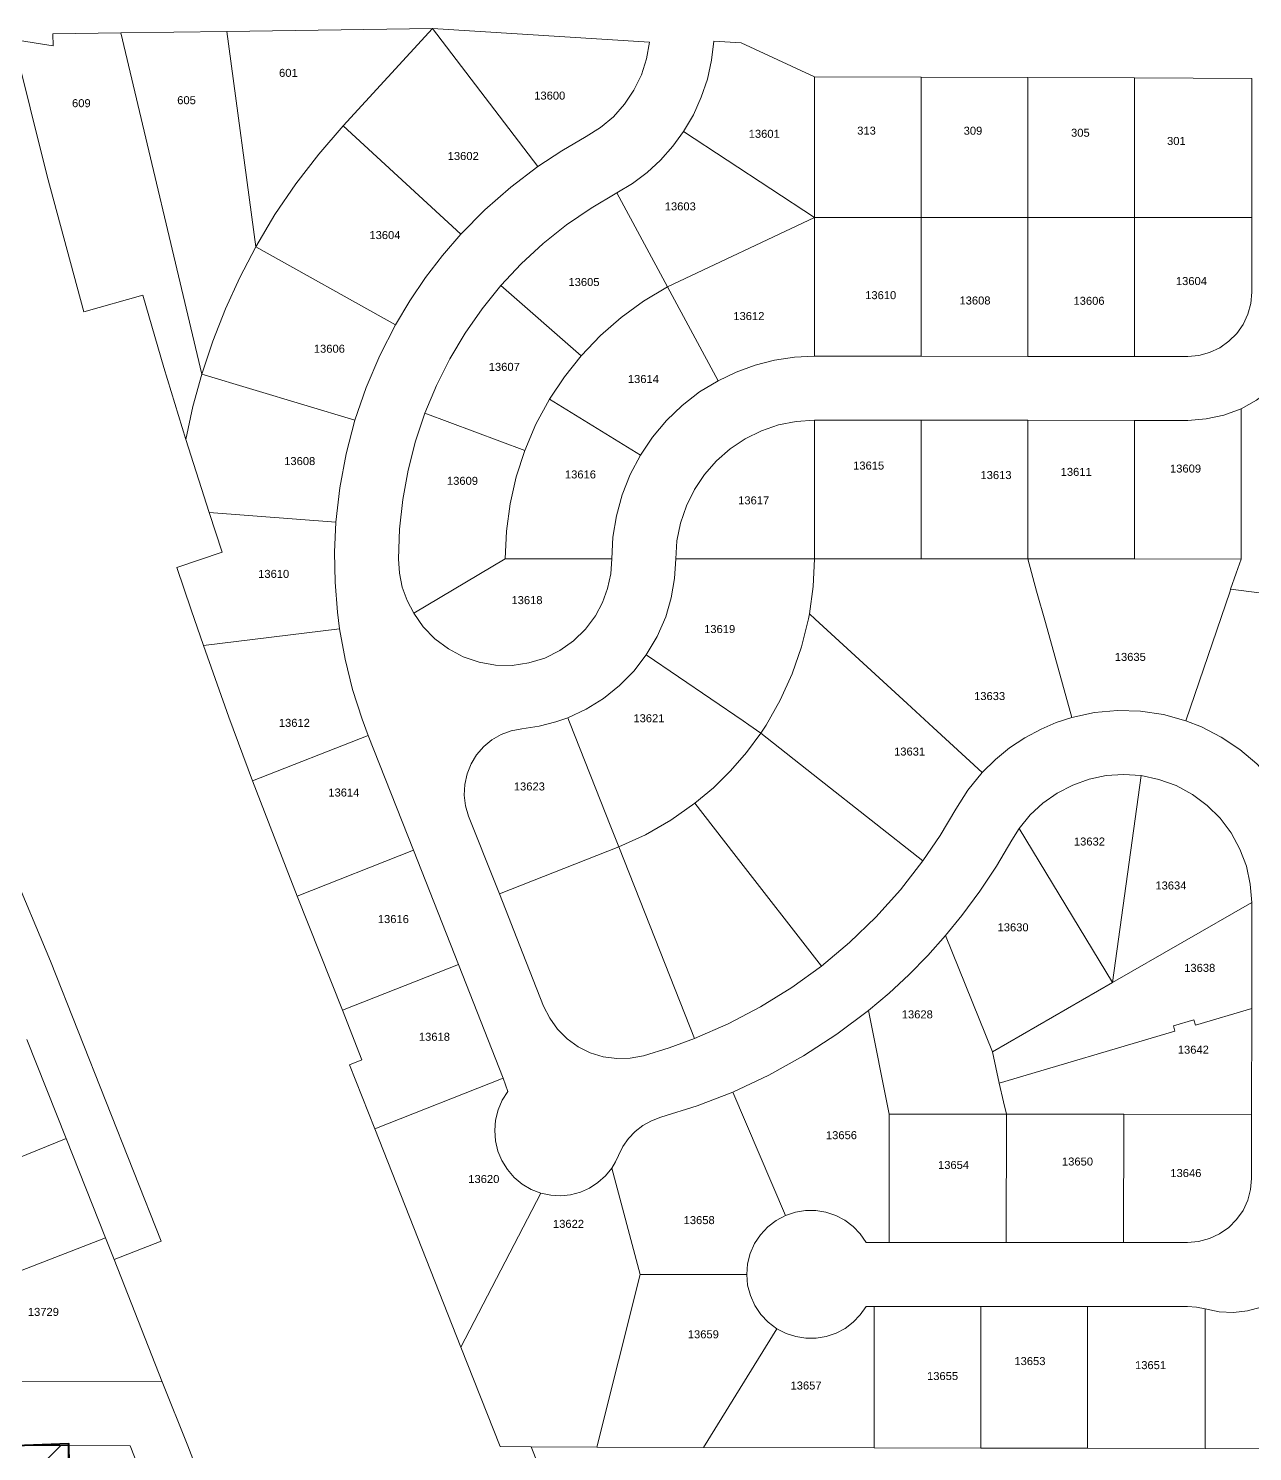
# Model space of a CAD drawing. Header units: feet. Extents: x 865220 to 5618803, y -2240498 to 1935234.
# Drawn here: x 2809603 to 2810751, y 968175 to 969509 of the extents above; entities that cross this region are included whole.
import ezdxf
from ezdxf.enums import TextEntityAlignment as Align

# ---------------------------------------------------------------- set-up
doc = ezdxf.new("R2010")
doc.units = ezdxf.units.FT
doc.header["$LTSCALE"] = 0.015
doc.header["$MEASUREMENT"] = 0
doc.layers.add('Dakota County Addresses', color=7, linetype='Continuous')
doc.layers.add('Dakota County Parcels', color=7, linetype='Continuous')
doc.layers.add('WORK BOUNDARY', color=110, linetype='Continuous', lineweight=40)
doc.styles.add('Dimensions 100', font='arial.ttf')

# ---------------------------------------------------------------- blocks, each defined once
blk = doc.blocks.new('ACMAP_ANN_TEMPLATE_Dakota County Addresses')
at = {"layer": 'Dakota County Addresses', "style": 'Dimensions 100'}
blk.add_attdef('DakotaCountyAddress', text='', height=50, dxfattribs=at).set_placement((0, 0), align=Align.CENTER)

msp = doc.modelspace()

# ---------------------------------------------------------------- linework, layer by layer
at = {"layer": 'Dakota County Parcels', "lineweight": 5}
for p, q in [((2809626.5, 969504), (2809690.1, 969504.9)), ((2809626.5, 969504), (2809626.6, 969492.8)), ((2809690.1, 969504.9), (2809789.6, 969506.3)), ((2809690.1, 969504.9), (2809766, 969185.2)), ((2809789.6, 969506.3), (2809982.3, 969509.1)), ((2809789.6, 969506.3), (2809816.6, 969304.5)), ((2809898.5, 969417.8), (2809982.3, 969509.1)), ((2809982.3, 969509.1), (2810081.2, 969379.7)), ((2809982.3, 969509.1), (2810185.8, 969496.2)), ((2809589.1, 969498.6), (2809626.6, 969492.8)), ((2810246.1, 969497.3), (2810271.6, 969495.7)), ((2810271.6, 969495.7), (2810340.4, 969463.6)), ((2810340.4, 969331.9), (2810340.4, 969463.6)), ((2810340.4, 969463.6), (2810440.4, 969463.3)), ((2810440.4, 969331.9), (2810440.4, 969463.3)), ((2810440.4, 969463.3), (2810540.4, 969463)), ((2810540.4, 969463), (2810640.4, 969462.7)), ((2810540.4, 969331.8), (2810540.4, 969463)), ((2810640.4, 969462.7), (2810750.4, 969462.3)), ((2810640.4, 969331.8), (2810640.4, 969462.7)), ((2810750.4, 969331.8), (2810750.4, 969462.3)), ((2809898.5, 969417.8), (2810009, 969316.3)), ((2810217.7, 969412.5), (2810340.4, 969331.9)), ((2810155, 969355), (2810202.5, 969267)), ((2810202.5, 969267), (2810340.4, 969331.9)), ((2810340.4, 969201.9), (2810340.4, 969331.9)), ((2810340.4, 969331.9), (2810440.4, 969331.9)), ((2810440.4, 969201.9), (2810440.4, 969331.9)), ((2810440.4, 969331.9), (2810540.4, 969331.8)), ((2810540.4, 969331.8), (2810640.4, 969331.8)), ((2810540.4, 969201.8), (2810540.4, 969331.8)), ((2810640.4, 969201.8), (2810640.4, 969331.8)), ((2810640.4, 969331.8), (2810750.4, 969331.8)), ((2810750.4, 969261.8), (2810750.4, 969331.8)), ((2809816.6, 969304.5), (2809947.6, 969231.4)), ((2809655.3, 969243.5), (2809710.6, 969259.2)), ((2810046.4, 969268.1), (2810121.8, 969202.4)), ((2810202.5, 969267), (2810250, 969179)), ((2810340.4, 969201.9), (2810440.4, 969201.9)), ((2810440.4, 969201.9), (2810540.4, 969201.8)), ((2810540.4, 969201.8), (2810640.4, 969201.8)), ((2810640.4, 969201.8), (2810690.4, 969201.8)), ((2809766, 969185.2), (2809909.6, 969141.9)), ((2810177.2, 969109.2), (2810092, 969161.6)), ((2809975.2, 969148.7), (2810068.8, 969113.7)), ((2810340.4, 969141.9), (2810440.4, 969141.9)), ((2810440.4, 969141.9), (2810540.4, 969141.9)), ((2810540.4, 969141.9), (2810640.4, 969141.8)), ((2810640.4, 969141.8), (2810690.4, 969141.8)), ((2809751, 969123.9), (2809772.9, 969055.5)), ((2809772.9, 969055.5), (2809891.7, 969046.3)), ((2809772.9, 969055.5), (2809785.1, 969018.3)), ((2809742.5, 969004), (2809785.1, 969018.3)), ((2809964.7, 968961.1), (2810050.4, 969011.9)), ((2810050.4, 969011.9), (2810150.4, 969011.9)), ((2810340.4, 969011.9), (2810440.4, 969011.9)), ((2810440.4, 969011.9), (2810540.4, 969011.9)), ((2810540.4, 969011.9), (2810640.3, 969011.9)), ((2810640.3, 969011.9), (2810740.3, 969011.8)), ((2809767.5, 968930.7), (2809895.2, 968946.6)), ((2809813.6, 968803.9), (2809921.9, 968846.6)), ((2809921.9, 968846.6), (2809964.4, 968738.9)), ((2810619.8, 968614.9), (2810646.6, 968808.9)), ((2809813.6, 968803.9), (2809845, 968722.6)), ((2810264.9, 968735.9), (2810228.3, 968783)), ((2810532.3, 968759.3), (2810525.4, 968748.3)), ((2810532.3, 968759.3), (2810619.8, 968614.9)), ((2809855.5, 968695.9), (2809964.4, 968738.9)), ((2809964.4, 968738.9), (2810006.6, 968632)), ((2810045, 968698.1), (2810156.9, 968742.2)), ((2810156.9, 968742.2), (2810186.3, 968667.8)), ((2810264.9, 968735.9), (2810346.9, 968630.3)), ((2809845, 968722.6), (2809855.5, 968695.9)), ((2809855.5, 968695.9), (2809897.8, 968589)), ((2810619.8, 968614.9), (2810750.3, 968690)), ((2810750.3, 968590.7), (2810750.3, 968690)), ((2810463.4, 968659.1), (2810478.7, 968677.8)), ((2810186.3, 968667.8), (2810227.9, 968562.5)), ((2810507.2, 968550), (2810463.4, 968659.1)), ((2809624.3, 968635), (2809727.9, 968372.7)), ((2809897.8, 968589), (2810006.6, 968632)), ((2810006.6, 968632), (2810048.7, 968525.4)), ((2810507.2, 968550), (2810619.8, 968614.9)), ((2810391.2, 968588.9), (2810410.3, 968605)), ((2809897.8, 968589), (2809916.1, 968542.5)), ((2810391.2, 968588.9), (2810410.3, 968491.5)), ((2810677, 968574.3), (2810696.2, 968579.9)), ((2810696.2, 968579.9), (2810697.6, 968575.1)), ((2810697.6, 968575.1), (2810750.3, 968590.7)), ((2810750.2, 968491.4), (2810750.3, 968590.7)), ((2810513.7, 968520.7), (2810678.4, 968569.5)), ((2810678.4, 968569.5), (2810677, 968574.3)), ((2809602.1, 968561.7), (2809638.9, 968468.7)), ((2809904.5, 968537.9), (2809916.1, 968542.5)), ((2810507.2, 968550), (2810513.7, 968520.7)), ((2809904.5, 968537.9), (2809928.2, 968477.8)), ((2809928.2, 968477.8), (2810048.7, 968525.4)), ((2810048.7, 968525.4), (2810053, 968512.8)), ((2810263.9, 968512.4), (2810313.3, 968396.7)), ((2810513.7, 968520.7), (2810517.6, 968503.2)), ((2810520.3, 968491.5), (2810517.6, 968503.2)), ((2810410.3, 968491.5), (2810520.3, 968491.5)), ((2810410.3, 968371.5), (2810410.3, 968491.5)), ((2810520.2, 968371.5), (2810520.3, 968491.5)), ((2810520.3, 968491.5), (2810630.3, 968491.5)), ((2810630.2, 968371.5), (2810630.3, 968491.5)), ((2810630.3, 968491.5), (2810750.2, 968491.4)), ((2810750.2, 968431.4), (2810750.2, 968491.4)), ((2809928.2, 968477.8), (2810009, 968273.2)), ((2809508.1, 968416.1), (2809638.9, 968468.7)), ((2809638.9, 968468.7), (2809675.7, 968375.7)), ((2810150.3, 968441.1), (2810176.9, 968341.5)), ((2810009, 968273.2), (2810083.9, 968417.5)), ((2809526.5, 968317.8), (2809675.7, 968375.7)), ((2809675.7, 968375.7), (2809683.7, 968355.3)), ((2809683.7, 968355.3), (2809727.9, 968372.7)), ((2810388.8, 968371.5), (2810410.3, 968371.5)), ((2810410.3, 968371.5), (2810520.2, 968371.5)), ((2810520.2, 968371.5), (2810630.2, 968371.5)), ((2810630.2, 968371.5), (2810690.2, 968371.5)), ((2809683.7, 968355.3), (2809729, 968240.8)), ((2810136.3, 968179.7), (2810176.9, 968341.5)), ((2810176.9, 968341.5), (2810276.9, 968341.5)), ((2810388.8, 968311.5), (2810396.3, 968311.5)), ((2810396.3, 968311.5), (2810496.3, 968311.5)), ((2810396.3, 968179), (2810396.3, 968311.5)), ((2810496.3, 968311.5), (2810596.3, 968311.5)), ((2810496.3, 968178.7), (2810496.3, 968311.5)), ((2810596.3, 968178.5), (2810596.3, 968311.5)), ((2810596.3, 968311.5), (2810690.2, 968311.5)), ((2810706.7, 968178.2), (2810706.8, 968309.1)), ((2810236.3, 968179.4), (2810305.2, 968290.6)), ((2810009, 968273.2), (2810045.8, 968180.2)), ((2809597.4, 968241.1), (2809729, 968240.8)), ((2809729, 968240.8), (2809752.8, 968180.7)), ((2809491.1, 968181.4), (2809633.7, 968181)), ((2809529.9, 968078.3), (2809633.7, 968181)), ((2809633.7, 968181), (2809640.8, 968181)), ((2809640.8, 968181), (2809698.9, 968180.8)), ((2809642, 968037.1), (2809640.8, 968181)), ((2809698.9, 968180.8), (2809757.6, 968032.5)), ((2809752.8, 968180.7), (2809930.6, 967730.8)), ((2810045.8, 968180.2), (2810074.9, 968179.8)), ((2810074.9, 968179.8), (2810136.3, 968179.7)), ((2810074.9, 968179.8), (2810106.5, 968099.9)), ((2810136.3, 968179.7), (2810236.3, 968179.4)), ((2810236.3, 968179.4), (2810396.3, 968179)), ((2810396.3, 968179), (2810496.3, 968178.7)), ((2810496.3, 968178.7), (2810596.3, 968178.5)), ((2810596.3, 968178.5), (2810706.7, 968178.2)), ((2810706.7, 968178.2), (2810956.3, 968177.8))]:
    msp.add_line(p, q, dxfattribs=at)
for points in [[(2809589.1, 969498.6), (2809621.1, 969370.7), (2809655.3, 969243.5)], [(2810126.4, 969407.7), (2810139.8, 969416.2), (2810151.9, 969426.4), (2810162.4, 969438.2), (2810171.2, 969451.4), (2810178.1, 969465.6), (2810183, 969480.6), (2810185.8, 969496.2)], [(2810217.7, 969412.5), (2810226.9, 969428.1), (2810234.3, 969444.6), (2810240.1, 969461.7), (2810244, 969479.4), (2810246.1, 969497.3)], [(2809898.5, 969417.8), (2809875.6, 969391.3), (2809854.3, 969363.5), (2809834.6, 969334.6), (2809816.6, 969304.5)], [(2810126.4, 969407.7), (2810103.4, 969394.4), (2810081.2, 969379.7)], [(2810155, 969355), (2810169.7, 969363.9), (2810183.4, 969374.2), (2810196.1, 969385.8), (2810207.6, 969398.7), (2810217.7, 969412.5)], [(2810081.2, 969379.7), (2810055.6, 969360.3), (2810031.5, 969339.1), (2810009, 969316.3)], [(2810155, 969355), (2810130.9, 969340.8), (2810107.9, 969324.9), (2810086, 969307.5), (2810065.5, 969288.5), (2810046.4, 969268.1)], [(2810009, 969316.3), (2809991.8, 969296.4), (2809975.8, 969275.6), (2809961, 969253.9), (2809947.6, 969231.4)], [(2809816.6, 969304.5), (2809801.6, 969275.8), (2809788.1, 969246.2), (2809776.2, 969216), (2809766, 969185.2)], [(2809710.6, 969259.2), (2809730.4, 969191.4), (2809751, 969123.9)], [(2810046.4, 969268.1), (2810028.8, 969246.4), (2810012.8, 969223.5), (2809998.5, 969199.5), (2809986, 969174.5), (2809975.2, 969148.7)], [(2810202.5, 969267), (2810180.2, 969253.6), (2810159.2, 969238.3), (2810139.7, 969221.2), (2810121.8, 969202.4)], [(2810690.4, 969201.8), (2810700.8, 969202.7), (2810710.9, 969205.4), (2810720.4, 969209.9), (2810728.9, 969215.9), (2810736.3, 969223.3), (2810742.3, 969231.8), (2810746.7, 969241.3), (2810749.4, 969251.4), (2810750.4, 969261.8)], [(2809947.6, 969231.4), (2809932.8, 969202.5), (2809920.1, 969172.6), (2809909.6, 969141.9)], [(2810121.8, 969202.4), (2810106, 969182.7), (2810092, 969161.6)], [(2810340.4, 969201.9), (2810321.6, 969200.9), (2810303, 969198.2), (2810284.7, 969193.5), (2810267, 969187.1), (2810250, 969179)], [(2810740.4, 969152.7), (2810754.8, 969160.6), (2810768, 969170.3), (2810779.7, 969181.8), (2810789.8, 969194.7)], [(2809766, 969185.2), (2809757.7, 969154.8), (2809751, 969123.9)], [(2810250, 969179), (2810232.6, 969168.4), (2810216.5, 969155.9), (2810201.7, 969141.8), (2810188.6, 969126.2), (2810177.2, 969109.2)], [(2810092, 969161.6), (2810079.3, 969138.1), (2810068.8, 969113.7)], [(2810690.4, 969141.8), (2810707.5, 969143.1), (2810724.3, 969146.7), (2810740.4, 969152.7)], [(2810740.3, 969011.8), (2810740.3, 969031.8), (2810740.4, 969152.7)], [(2809909.6, 969141.9), (2809901.4, 969110.5), (2809895.4, 969078.6), (2809891.7, 969046.3)], [(2809975.2, 969148.7), (2809966.4, 969122.2), (2809959.4, 969095.2), (2809954.4, 969067.7), (2809951.4, 969039.9), (2809950.4, 969012)], [(2810340.4, 969141.9), (2810323.4, 969140.8), (2810306.7, 969137.5), (2810290.6, 969132), (2810275.4, 969124.5), (2810261.3, 969115), (2810248.5, 969103.8), (2810237.3, 969091), (2810227.8, 969076.9), (2810220.3, 969061.7), (2810214.8, 969045.6), (2810211.5, 969028.9), (2810210.4, 969011.9)], [(2810340.4, 969011.9), (2810340.4, 969031.9), (2810340.4, 969141.9)], [(2810440.4, 969011.9), (2810440.4, 969031.9), (2810440.4, 969141.9)], [(2810540.4, 969011.9), (2810540.4, 969031.9), (2810540.4, 969141.9)], [(2810640.3, 969011.9), (2810640.3, 969031.9), (2810640.4, 969141.8)], [(2810068.8, 969113.7), (2810060.8, 969088.9), (2810055.1, 969063.6), (2810051.6, 969037.9), (2810050.4, 969011.9)], [(2810177.2, 969109.2), (2810167.7, 969091.1), (2810160.2, 969072.1), (2810154.8, 969052.5), (2810151.5, 969032.3), (2810150.4, 969011.9)], [(2809891.7, 969046.3), (2809890.5, 969018.3), (2809891, 968990.2), (2809893.2, 968962.2), (2809895.2, 968946.6)], [(2809950.4, 969012), (2809951.3, 968998.6), (2809954, 968985.5), (2809958.5, 968972.9), (2809964.7, 968961.1)], [(2809964.7, 968961.1), (2809973.7, 968948.3), (2809984.6, 968937), (2809997.2, 968927.6), (2810011.1, 968920.2), (2810025.9, 968915.1), (2810041.4, 968912.5), (2810057.1, 968912.2), (2810072.6, 968914.5), (2810087.6, 968919.1), (2810101.6, 968926), (2810114.5, 968935.1), (2810125.7, 968946.1), (2810135.1, 968958.6), (2810141.7, 968971), (2810146.5, 968984.2), (2810149.4, 968997.9), (2810150.4, 969011.9)], [(2810182.7, 968922), (2810192.9, 968939.2), (2810200.9, 968957.7), (2810206.1, 968975.4), (2810209.3, 968993.5), (2810210.4, 969011.9)], [(2810210.4, 969011.9), (2810323.8, 969011.9), (2810340.4, 969011.9)], [(2810335.8, 968960.5), (2810339.2, 968986.1), (2810340.4, 969011.9)], [(2810540.4, 969011.9), (2810548.7, 968981.9), (2810556.9, 968952.5), (2810581.8, 968863.4)], [(2810730.6, 968983.5), (2810735.8, 968998.5), (2810740.3, 969011.8)], [(2809742.5, 969004), (2809756, 968964.2), (2809767.5, 968930.7)], [(2810688.5, 968860.3), (2810730.1, 968981.8), (2810730.6, 968983.5)], [(2810730.6, 968983.5), (2810784.9, 968976.6), (2810865.3, 968966.5), (2810884.2, 968964.1), (2810951.5, 968955.6)], [(2810290.1, 968848.8), (2810295.1, 968856.3), (2810308.4, 968879.7), (2810319.6, 968904.2), (2810328.4, 968929.6), (2810334.9, 968955.7), (2810335.8, 968960.5)], [(2810335.8, 968960.5), (2810341, 968955.6), (2810427.2, 968876.5), (2810451.7, 968854), (2810497.7, 968811.8)], [(2809895.2, 968946.6), (2809900.4, 968917.9), (2809907.4, 968889.6), (2809916.2, 968861.8), (2809921.9, 968846.6)], [(2809767.5, 968930.7), (2809791.5, 968863.7), (2809813.6, 968803.9)], [(2810109.2, 968863.1), (2810126.5, 968871.2), (2810142.7, 968881.3), (2810157.6, 968893.2), (2810171, 968906.8), (2810182.7, 968922)], [(2810182.7, 968922), (2810273.6, 968860.1), (2810278.8, 968856.5), (2810290.1, 968848.8)], [(2810066.1, 968852.7), (2810082.2, 968855.2), (2810097.9, 968859.2), (2810109.2, 968863.1)], [(2810109.2, 968863.1), (2810110.8, 968859), (2810149.6, 968760.8), (2810156.9, 968742.2)], [(2810581.8, 968863.4), (2810567.1, 968858.6), (2810552.9, 968852.5), (2810537.7, 968844.4), (2810523.3, 968834.8), (2810510, 968823.9), (2810497.7, 968811.8)], [(2810688.5, 968860.3), (2810667.7, 968866.1), (2810646.2, 968869.3), (2810624.6, 968869.9), (2810603, 968867.9), (2810581.8, 968863.4)], [(2810769.2, 968804.5), (2810755, 968819.8), (2810739.1, 968833.4), (2810721.8, 968845), (2810703.3, 968854.6), (2810688.5, 968860.3)], [(2810066.1, 968852.7), (2810056.2, 968850.9), (2810046.8, 968847.4), (2810038, 968842.5), (2810030.3, 968836.1), (2810023.6, 968828.5), (2810018.4, 968819.9), (2810014.7, 968810.5), (2810012.5, 968800.7), (2810012.1, 968790.6), (2810013.3, 968780.6), (2810016.2, 968771)], [(2810228.3, 968783), (2810245.7, 968797.6), (2810261.8, 968813.5), (2810276.7, 968830.6), (2810290.1, 968848.8)], [(2810290.1, 968848.8), (2810345.1, 968805.4), (2810442.1, 968728.9)], [(2809551.3, 968813.2), (2809587, 968723.8), (2809624.3, 968635)], [(2810497.7, 968811.8), (2810484.3, 968795.3), (2810472.9, 968777.4)], [(2810646.6, 968808.9), (2810630.2, 968810), (2810613.9, 968808.9), (2810597.9, 968805.6), (2810582.5, 968800.1), (2810568, 968792.6), (2810554.6, 968783.1), (2810542.6, 968772), (2810532.3, 968759.3)], [(2810750.3, 968690), (2810749, 968707.2), (2810745.4, 968724), (2810739.3, 968740.1), (2810731.1, 968755.2), (2810720.7, 968768.9), (2810708.5, 968781), (2810694.7, 968791.3), (2810679.6, 968799.5), (2810663.4, 968805.4), (2810646.6, 968808.9)], [(2810156.9, 968742.2), (2810182, 968753.5), (2810205.8, 968767.2), (2810228.3, 968783)], [(2810016.2, 968771), (2810041.4, 968707.4), (2810045, 968698.1)], [(2810442.1, 968728.9), (2810458.2, 968752.7), (2810472.9, 968777.4)], [(2810478.7, 968677.8), (2810495.5, 968700.5), (2810511, 968724), (2810525.4, 968748.3)], [(2810346.9, 968630.3), (2810373.3, 968652.4), (2810398, 968676.2), (2810421, 968701.8), (2810442.1, 968728.9)], [(2810045, 968698.1), (2810067.1, 968642.3), (2810086.5, 968593)], [(2810410.3, 968605), (2810428.8, 968622.2), (2810446.6, 968640.2), (2810463.4, 968659.1)], [(2810227.9, 968562.5), (2810259.4, 968576.2), (2810289.8, 968592.2), (2810319.1, 968610.2), (2810346.9, 968630.3)], [(2810086.5, 968593), (2810092.2, 968581.6), (2810099.6, 968571.3), (2810108.5, 968562.2), (2810118.8, 968554.8), (2810130.2, 968549.1), (2810142.4, 968545.4), (2810155, 968543.7), (2810167.7, 968544), (2810180.2, 968546.4)], [(2810263.9, 968512.4), (2810297.6, 968528.2), (2810330.2, 968546.3), (2810361.4, 968566.5), (2810391.2, 968588.9)], [(2810180.2, 968546.4), (2810204.3, 968553.8), (2810227.9, 968562.5)], [(2810053, 968512.8), (2810047.7, 968504.6), (2810043.9, 968495.6), (2810041.5, 968486.1), (2810040.6, 968476.4), (2810041.4, 968466.6), (2810043.6, 968457.1), (2810047.4, 968448.1), (2810052.5, 968439.8), (2810058.9, 968432.4), (2810066.4, 968426.1), (2810074.8, 968421.1), (2810083.9, 968417.5)], [(2810196.3, 968488.7), (2810230.5, 968499.4), (2810263.9, 968512.4)], [(2810196.3, 968488.7), (2810187.7, 968485.5), (2810179.6, 968481.1), (2810172.3, 968475.5), (2810165.9, 968468.8), (2810160.7, 968461.2), (2810156.6, 968453)], [(2810150.3, 968441.1), (2810153.8, 968446.9), (2810156.6, 968453)], [(2810083.9, 968417.5), (2810093.1, 968415.6), (2810102.5, 968415.1), (2810111.8, 968416.1), (2810120.9, 968418.5), (2810129.5, 968422.4), (2810137.4, 968427.5), (2810144.4, 968433.8), (2810150.3, 968441.1)], [(2810690.2, 968371.5), (2810700.6, 968372.4), (2810710.7, 968375.1), (2810720.2, 968379.5), (2810728.8, 968385.5), (2810736.2, 968392.9), (2810742.2, 968401.5), (2810746.6, 968410.9), (2810749.3, 968421), (2810750.2, 968431.4)], [(2810313.3, 968396.7), (2810304.5, 968392), (2810296.6, 968385.9), (2810289.7, 968378.6), (2810284.2, 968370.3), (2810280.2, 968361.2), (2810277.7, 968351.5), (2810276.9, 968341.5)], [(2810388.8, 968371.5), (2810383.4, 968379.5), (2810376.7, 968386.4), (2810368.9, 968392.2), (2810360.4, 968396.7), (2810351.2, 968399.8), (2810341.7, 968401.3), (2810332, 968401.3), (2810322.5, 968399.8), (2810313.3, 968396.7)], [(2810276.9, 968341.5), (2810277.7, 968331.4), (2810280.3, 968321.6), (2810284.5, 968312.4), (2810290.1, 968304), (2810297.1, 968296.6), (2810305.2, 968290.6)], [(2810706.8, 968309.1), (2810719.8, 968306.5), (2810733.2, 968305.9), (2810746.5, 968307.4), (2810759.3, 968310.9), (2810771.5, 968316.4), (2810782.7, 968323.7), (2810792.6, 968332.7)], [(2810305.2, 968290.6), (2810313.8, 968286.2), (2810322.9, 968283.2), (2810332.4, 968281.7), (2810342, 968281.7), (2810351.5, 968283.3), (2810360.6, 968286.4), (2810369.1, 968290.9), (2810376.7, 968296.7), (2810383.4, 968303.6), (2810388.8, 968311.5)], [(2810706.8, 968309.1), (2810698.6, 968310.9), (2810690.2, 968311.5)]]:
    msp.add_lwpolyline(points, dxfattribs=at)
at = {"layer": 'WORK BOUNDARY', "ltscale": 50, "flags": 128}
msp.add_lwpolyline([(2804166.5, 965487.1), (2805906.8, 965519.8), (2806966.9, 965560.7), (2809646.5, 965540.4), (2810561.4, 965418.8), (2810895.5, 965359.8), (2810780.4, 965811.8), (2810612, 966360.8), (2810098.2, 967658.1), (2809877.1, 967567.5), (2809652.4, 967541.7), (2809650.5, 967618.5), (2809641.4, 968182.8), (2808970, 968157.5), (2808539.3, 967891.8), (2808448.2, 967596.3), (2808366.1, 967565.8), (2807960.7, 967458), (2807836.8, 967383.2), (2807678.5, 967582)], dxfattribs=at)

# ---------------------------------------------------------------- block references
at = {"layer": 'Dakota County Addresses', "lineweight": 5, "xscale": 0.15, "yscale": 0.15, "zscale": 0.15}
for p, values in [((2809847.2, 969463.7), {'DakotaCountyAddress': '601'}), ((2810092.2, 969442.4), {'DakotaCountyAddress': '13600'}), ((2809653.1, 969435.3), {'DakotaCountyAddress': '609'}), ((2809751.7, 969438.1), {'DakotaCountyAddress': '605'}), ((2810293.3, 969406.6), {'DakotaCountyAddress': '13601'}), ((2810389.2, 969409.6), {'DakotaCountyAddress': '313'}), ((2810489, 969409.5), {'DakotaCountyAddress': '309'}), ((2810589.7, 969407.6), {'DakotaCountyAddress': '305'}), ((2810679.7, 969399.9), {'DakotaCountyAddress': '301'}), ((2810011.1, 969385.8), {'DakotaCountyAddress': '13602'}), ((2810214.6, 969338.6), {'DakotaCountyAddress': '13603'}), ((2809937.7, 969311.7), {'DakotaCountyAddress': '13604'}), ((2810124.3, 969267.7), {'DakotaCountyAddress': '13605'}), ((2810693.8, 969268.6), {'DakotaCountyAddress': '13604'}), ((2810402.5, 969255.4), {'DakotaCountyAddress': '13610'}), ((2810490.9, 969250.4), {'DakotaCountyAddress': '13608'}), ((2810597.8, 969250.1), {'DakotaCountyAddress': '13606'}), ((2810278.9, 969235.8), {'DakotaCountyAddress': '13612'}), ((2809885.6, 969205.2), {'DakotaCountyAddress': '13606'}), ((2810049.6, 969188.2), {'DakotaCountyAddress': '13607'}), ((2810180, 969176.8), {'DakotaCountyAddress': '13614'}), ((2809857.8, 969099.9), {'DakotaCountyAddress': '13608'}), ((2810391.2, 969095.7), {'DakotaCountyAddress': '13615'}), ((2810688.3, 969092.9), {'DakotaCountyAddress': '13609'}), ((2810010.4, 969081.4), {'DakotaCountyAddress': '13609'}), ((2810121, 969087.4), {'DakotaCountyAddress': '13616'}), ((2810510.6, 969086.8), {'DakotaCountyAddress': '13613'}), ((2810585.8, 969089.8), {'DakotaCountyAddress': '13611'}), ((2810283.4, 969063.1), {'DakotaCountyAddress': '13617'}), ((2809833.4, 968994.2), {'DakotaCountyAddress': '13610'}), ((2810070.9, 968969.6), {'DakotaCountyAddress': '13618'}), ((2810251.5, 968942.5), {'DakotaCountyAddress': '13619'}), ((2810636.5, 968916.4), {'DakotaCountyAddress': '13635'}), ((2810504.6, 968879.7), {'DakotaCountyAddress': '13633'}), ((2809852.8, 968854.6), {'DakotaCountyAddress': '13612'}), ((2810185.2, 968858.9), {'DakotaCountyAddress': '13621'}), ((2810429.6, 968827.7), {'DakotaCountyAddress': '13631'}), ((2809899.2, 968789.3), {'DakotaCountyAddress': '13614'}), ((2810073.1, 968795), {'DakotaCountyAddress': '13623'}), ((2810598.2, 968743.4), {'DakotaCountyAddress': '13632'}), ((2810674.6, 968702.2), {'DakotaCountyAddress': '13634'}), ((2809945.6, 968670.7), {'DakotaCountyAddress': '13616'}), ((2810526.6, 968663), {'DakotaCountyAddress': '13630'}), ((2810701.6, 968625), {'DakotaCountyAddress': '13638'}), ((2810436.8, 968581.4), {'DakotaCountyAddress': '13628'}), ((2809984.1, 968560.4), {'DakotaCountyAddress': '13618'}), ((2810695.6, 968548.3), {'DakotaCountyAddress': '13642'}), ((2810365.7, 968468.2), {'DakotaCountyAddress': '13656'}), ((2810470.8, 968440.3), {'DakotaCountyAddress': '13654'}), ((2810587, 968443.5), {'DakotaCountyAddress': '13650'}), ((2810030.4, 968427.1), {'DakotaCountyAddress': '13620'}), ((2810688.6, 968432.7), {'DakotaCountyAddress': '13646'}), ((2810109.8, 968385.1), {'DakotaCountyAddress': '13622'}), ((2810232.3, 968388.6), {'DakotaCountyAddress': '13658'}), ((2809617.5, 968302.6), {'DakotaCountyAddress': '13729'}), ((2810236.2, 968281.6), {'DakotaCountyAddress': '13659'}), ((2810542.4, 968256.5), {'DakotaCountyAddress': '13653'}), ((2810655.5, 968252.7), {'DakotaCountyAddress': '13651'}), ((2810460.5, 968242.5), {'DakotaCountyAddress': '13655'}), ((2810332.5, 968233.6), {'DakotaCountyAddress': '13657'})]:
    msp.add_blockref('ACMAP_ANN_TEMPLATE_Dakota County Addresses', p, dxfattribs=at).add_auto_attribs(values)

doc.saveas('drawing.dxf')
